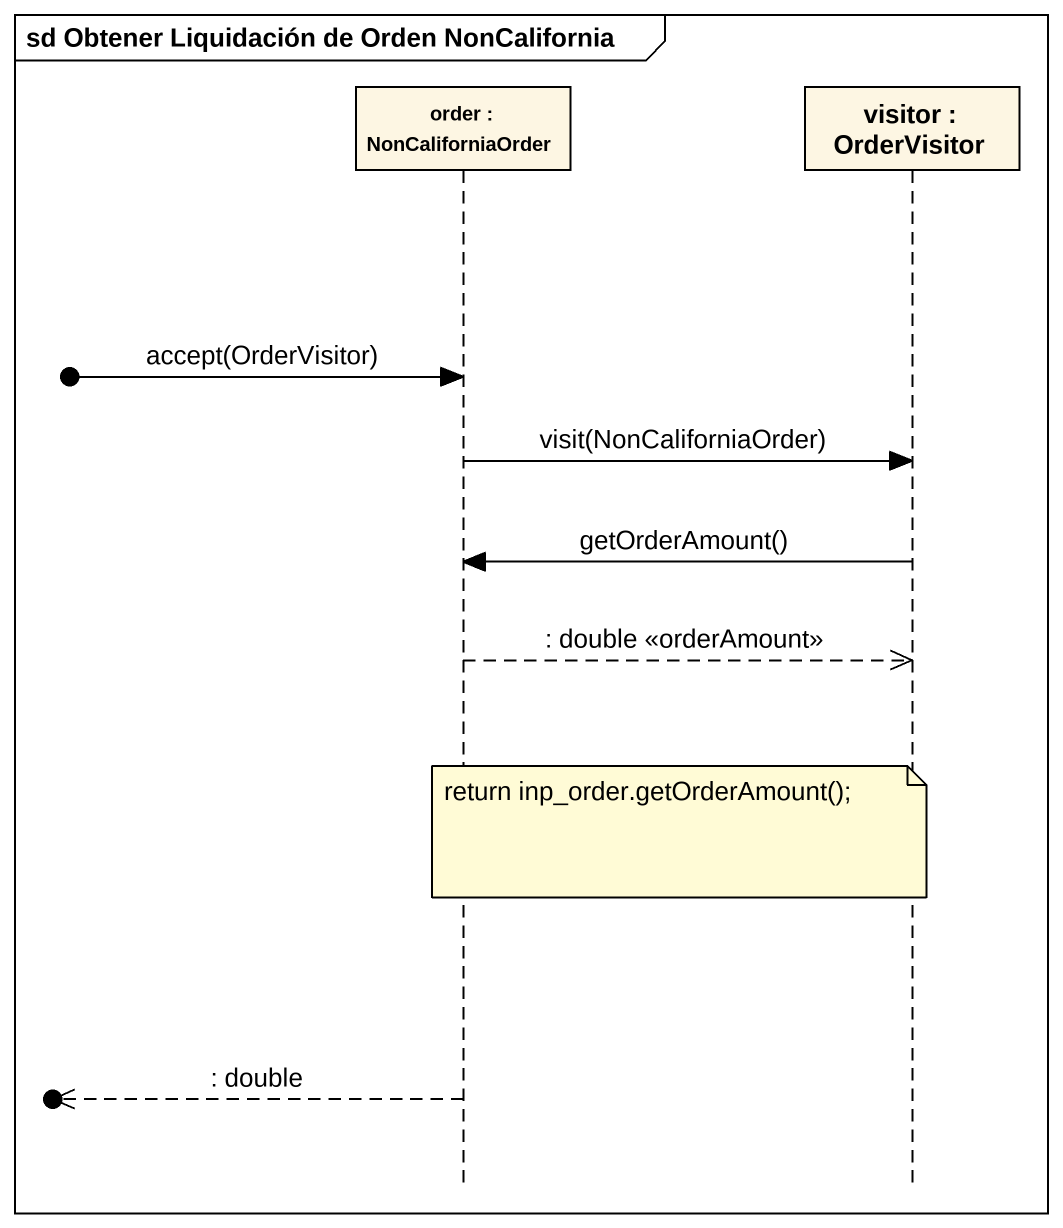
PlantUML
@startuml
mainframe sd Obtener Liquidación de Orden NonCalifornia
hide footbox
participant "order : NonCaliforniaOrder" as order
participant "visitor : OrderVisitor" as visitor

[o-> order : accept(OrderVisitor)
order -> visitor : visit(NonCaliforniaOrder)
visitor -> order : getOrderAmount()
order -->> visitor : : double <<orderAmount>>
note over order : return inp_order.getOrderAmount();
[o<<-- order : : double
@enduml
